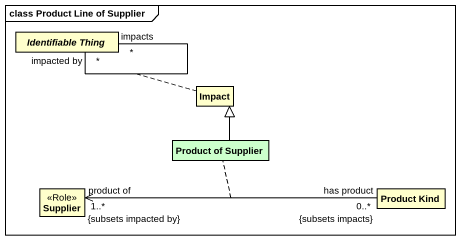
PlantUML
@startuml
mainframe class Product Line of Supplier
hide circle
hide empty members
abstract class "Identifiable Thing" as Identifiable_Thing
class Impact
class "Product of Supplier" as Product_of_Supplier #CCFFCC
class Supplier <<Role>> #FFFFCC
class "Product Kind" as Product_Kind
Identifiable_Thing "impacted by\n*" -- "impacts\n*" Identifiable_Thing
(Identifiable_Thing, Identifiable_Thing) .. Impact
Product_of_Supplier -up-|> Impact
Supplier "product of\n1..*\n{subsets impacted by}" <-right- "has product\n0..*\n{subsets impacts}" Product_Kind
(Supplier, Product_Kind) .. Product_of_Supplier
@enduml
